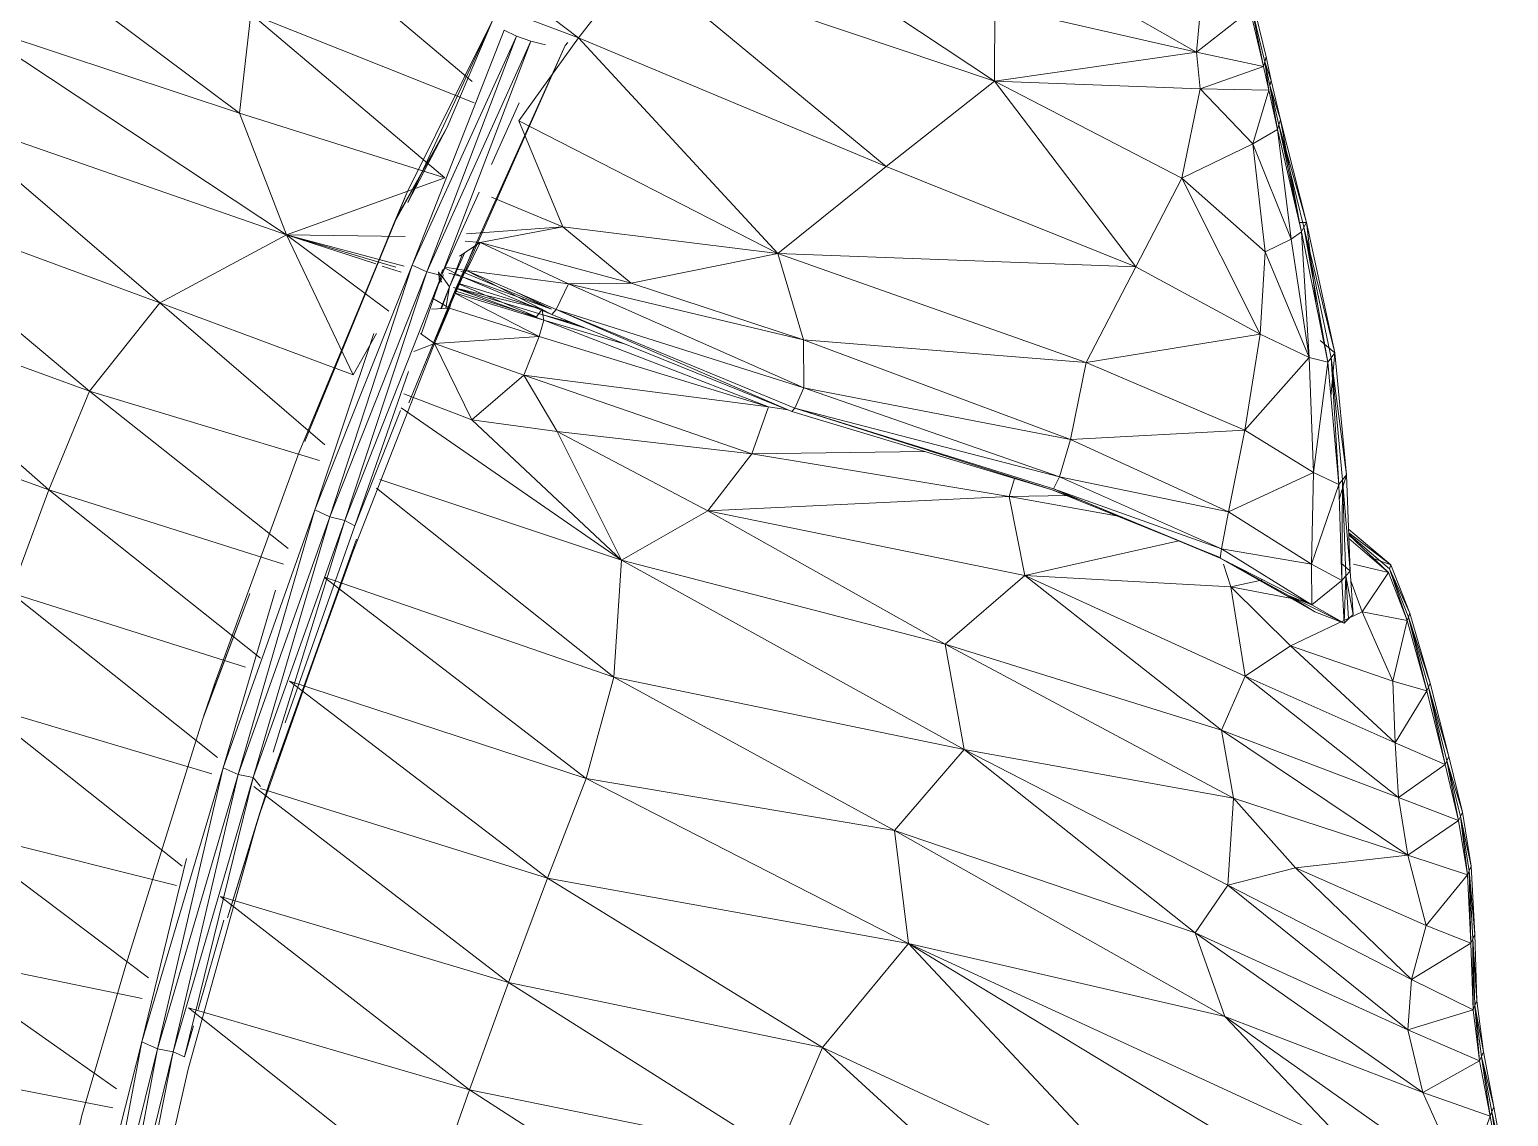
# Model space of a CAD drawing. Header units: millimetres. Extents: x -8546 to 211781, y -3000 to 31870.
# Drawn here: x -4597.2 to -4480.3, y 2988.5 to 3074.4 of the extents above; entities that cross this region are included whole.
import ezdxf

# ---------------------------------------------------------------- set-up
doc = ezdxf.new("R2010")
doc.units = ezdxf.units.MM
doc.layers.add('G-IMPT', color=8, linetype='Continuous', lineweight=9)
doc.layers.add('I-FURN', color=30, linetype='Continuous', lineweight=9)

# ---------------------------------------------------------------- blocks, each defined once
blk = doc.blocks.new('Artificial banana plant 1500mm - Family 4__C1-728657-Begane grond')
at = {"layer": 'G-IMPT'}
for p, q in [((-141.09, 416.84), (-160.26, 431.58)), ((-141.09, 416.84), (-160.26, 431.58)), ((-108.19, 413.43), (-131.39, 428.77)), ((-108.19, 413.43), (-131.39, 428.77)), ((-167.87, 410.88), (-186.43, 424.78)), ((-167.87, 410.88), (-186.43, 424.78)), ((-149.49, 413.4), (-163.72, 425.39)), ((-149.49, 413.4), (-163.72, 425.39)), ((-141.09, 416.84), (-163.72, 425.39)), ((-141.09, 416.84), (-163.72, 425.39)), ((-136.36, 422.89), (-141.09, 416.84)), ((-136.36, 422.89), (-141.09, 416.84)), ((-108.19, 413.43), (-136.36, 422.89)), ((-108.19, 413.43), (-136.36, 422.89)), ((-116.77, 406.68), (-136.36, 422.89)), ((-116.77, 406.68), (-136.36, 422.89)), ((-92.22, 415.72), (-103.43, 422.1)), ((-92.22, 415.72), (-103.43, 422.1)), ((-92.22, 415.72), (-91.86, 419.7)), ((-92.22, 415.72), (-91.86, 419.7)), ((-87.8, 419.78), (-86.73, 415.34)), ((-87.8, 419.78), (-86.73, 415.34)), ((-167.87, 410.88), (-166.99, 418.74)), ((-167.87, 410.88), (-166.99, 418.74)), ((-151.66, 405.77), (-166.99, 418.74)), ((-151.66, 405.77), (-166.99, 418.74)), ((-166.99, 418.74), (-149.34, 411.7)), ((-166.99, 418.74), (-149.34, 411.7)), ((-108.19, 413.43), (-108.17, 419.34)), ((-108.19, 413.43), (-108.17, 419.34)), ((-92.22, 415.72), (-108.17, 419.34)), ((-92.22, 415.72), (-108.17, 419.34)), ((-87.99, 419.02), (-92.22, 415.72)), ((-87.99, 419.02), (-92.22, 415.72)), ((-86.93, 414.58), (-87.99, 419.02)), ((-86.93, 414.58), (-87.99, 419.02)), ((-86.83, 414.95), (-87.9, 419.39)), ((-86.93, 414.58), (-87.9, 419.39)), ((-86.93, 414.58), (-87.9, 419.39)), ((-87.9, 419.39), (-86.83, 414.95)), ((-164.15, 401.27), (-189.47, 418.04)), ((-164.15, 401.27), (-189.47, 418.04)), ((-189.47, 418.04), (-167.87, 410.88)), ((-189.47, 418.04), (-167.87, 410.88)), ((-147.85, 418.26), (-154.63, 404.64)), ((-147.85, 418.26), (-154.63, 404.64)), ((-154.56, 403.83), (-147.85, 418.26)), ((-154.23, 398.88), (-146.96, 417.45)), ((-154.23, 398.88), (-146.96, 417.45)), ((-147.85, 418.26), (-151.47, 409.79)), ((-147.85, 418.26), (-151.47, 409.79)), ((-145.98, 416.99), (-146.96, 417.45)), ((-145.98, 416.99), (-154.23, 398.88)), ((-145.98, 416.99), (-154.23, 398.88)), ((-145.98, 416.99), (-153.06, 398.35)), ((-145.98, 416.99), (-153.06, 398.35)), ((-153.06, 398.35), (-144.84, 416.58)), ((-153.06, 398.35), (-144.84, 416.58)), ((-144.84, 416.58), (-151.91, 398.07)), ((-144.84, 416.58), (-151.91, 398.07)), ((-142.13, 416.23), (-151.68, 394.71)), ((-142.13, 416.23), (-151.68, 394.71)), ((-150.67, 397.27), (-142.13, 416.23)), ((-150.67, 397.27), (-142.13, 416.23)), ((-145.98, 416.99), (-144.84, 416.58)), ((-145.79, 410.29), (-141.09, 416.84)), ((-145.79, 410.29), (-141.09, 416.84)), ((-144.84, 416.58), (-143.7, 416.3)), ((-141.93, 416.47), (-142.13, 416.23)), ((-116.77, 406.68), (-141.09, 416.84)), ((-116.77, 406.68), (-141.09, 416.84)), ((-125.33, 399.81), (-141.09, 416.84)), ((-125.33, 399.81), (-141.09, 416.84)), ((-92.22, 415.72), (-108.19, 413.43)), ((-92.22, 415.72), (-108.19, 413.43)), ((-86.93, 414.58), (-92.22, 415.72)), ((-86.93, 414.58), (-92.22, 415.72)), ((-91.93, 412.82), (-92.22, 415.72)), ((-91.93, 412.82), (-92.22, 415.72)), ((-86.73, 415.34), (-86.83, 414.95)), ((-86.73, 415.34), (-86.83, 414.95)), ((-86.73, 415.34), (-86.33, 413.47)), ((-86.73, 415.34), (-86.33, 413.47)), ((-86.93, 414.58), (-91.93, 412.82)), ((-86.93, 414.58), (-91.93, 412.82)), ((-86.83, 414.95), (-86.93, 414.58)), ((-86.83, 414.95), (-86.93, 414.58)), ((-86.52, 412.71), (-86.93, 414.58)), ((-86.52, 412.71), (-86.93, 414.58)), ((-86.43, 413.07), (-86.83, 414.95)), ((-86.52, 412.71), (-86.83, 414.95)), ((-86.52, 412.71), (-86.83, 414.95)), ((-86.83, 414.95), (-86.43, 413.07)), ((-86.83, 414.95), (-86.33, 413.47)), ((-86.83, 414.95), (-86.33, 413.47)), ((-108.19, 413.43), (-116.77, 406.68)), ((-108.19, 413.43), (-116.77, 406.68)), ((-91.93, 412.82), (-108.19, 413.43)), ((-91.93, 412.82), (-108.19, 413.43)), ((-93.39, 405.75), (-108.19, 413.43)), ((-93.39, 405.75), (-108.19, 413.43)), ((-108.19, 413.43), (-97.04, 398.74)), ((-108.19, 413.43), (-97.04, 398.74)), ((-91.93, 412.82), (-93.39, 405.75)), ((-91.93, 412.82), (-93.39, 405.75)), ((-86.52, 412.71), (-91.93, 412.82)), ((-86.52, 412.71), (-91.93, 412.82)), ((-87.79, 408.47), (-91.93, 412.82)), ((-87.79, 408.47), (-91.93, 412.82)), ((-86.52, 412.71), (-87.79, 408.47)), ((-86.52, 412.71), (-87.79, 408.47)), ((-85.84, 409.6), (-86.52, 412.71)), ((-85.84, 409.6), (-86.52, 412.71)), ((-86.33, 413.47), (-86.43, 413.07)), ((-86.33, 413.47), (-86.43, 413.07)), ((-85.73, 409.97), (-86.43, 413.07)), ((-85.84, 409.6), (-86.43, 413.07)), ((-85.84, 409.6), (-86.43, 413.07)), ((-86.43, 413.07), (-85.73, 409.97)), ((-86.43, 413.07), (-85.6, 410.36)), ((-86.43, 413.07), (-85.6, 410.36)), ((-86.33, 413.47), (-85.6, 410.36)), ((-86.33, 413.47), (-85.6, 410.36)), ((-145.77, 411.7), (-147.96, 406.83)), ((-145.77, 411.7), (-147.96, 406.83)), ((-164.15, 401.27), (-191.6, 410.82)), ((-164.15, 401.27), (-191.6, 410.82)), ((-174.18, 395.9), (-191.6, 410.82)), ((-174.18, 395.9), (-191.6, 410.82)), ((-164.15, 401.27), (-167.87, 410.88)), ((-164.15, 401.27), (-167.87, 410.88)), ((-167.87, 410.88), (-151.66, 405.77)), ((-167.87, 410.88), (-151.66, 405.77)), ((-85.6, 410.36), (-85.73, 409.97)), ((-85.6, 410.36), (-85.73, 409.97)), ((-85.6, 410.36), (-83.54, 402.26)), ((-85.6, 410.36), (-83.54, 402.26)), ((-85.6, 410.36), (-84.08, 402.26)), ((-85.6, 410.36), (-84.08, 402.26)), ((-151.47, 409.79), (-155.69, 402.18)), ((-151.47, 409.79), (-155.69, 402.18)), ((-151.47, 409.79), (-155.51, 402.55)), ((-154.56, 403.83), (-151.47, 409.79)), ((-151.47, 409.79), (-152.35, 408.21)), ((-152.33, 408.14), (-151.47, 409.79)), ((-142.32, 401.91), (-145.79, 410.29)), ((-142.32, 401.91), (-145.79, 410.29)), ((-145.79, 410.29), (-125.33, 399.81)), ((-145.79, 410.29), (-125.33, 399.81)), ((-85.84, 409.6), (-87.79, 408.47)), ((-85.84, 409.6), (-87.79, 408.47)), ((-85.73, 409.97), (-85.84, 409.6)), ((-85.73, 409.97), (-85.84, 409.6)), ((-83.94, 401.51), (-85.84, 409.6)), ((-83.94, 401.51), (-85.84, 409.6)), ((-85.84, 409.6), (-84.75, 400.94)), ((-85.84, 409.6), (-84.75, 400.94)), ((-83.75, 401.87), (-85.73, 409.97)), ((-83.94, 401.51), (-85.73, 409.97)), ((-83.94, 401.51), (-85.73, 409.97)), ((-85.73, 409.97), (-83.75, 401.87)), ((-85.73, 409.97), (-83.54, 402.26)), ((-85.73, 409.97), (-83.54, 402.26)), ((-87.79, 408.47), (-93.39, 405.75)), ((-87.79, 408.47), (-93.39, 405.75)), ((-84.75, 400.94), (-87.79, 408.47)), ((-84.75, 400.94), (-87.79, 408.47)), ((-87.79, 408.47), (-86.8, 399.94)), ((-87.79, 408.47), (-86.8, 399.94)), ((-164.15, 401.27), (-151.66, 405.77)), ((-164.15, 401.27), (-151.66, 405.77)), ((-116.77, 406.68), (-125.33, 399.81)), ((-116.77, 406.68), (-125.33, 399.81)), ((-97.04, 398.74), (-116.77, 406.68)), ((-97.04, 398.74), (-116.77, 406.68)), ((-93.39, 405.75), (-97.04, 398.74)), ((-93.39, 405.75), (-97.04, 398.74)), ((-87.21, 393.43), (-93.39, 405.75)), ((-87.21, 393.43), (-93.39, 405.75)), ((-86.8, 399.94), (-93.39, 405.75)), ((-86.8, 399.94), (-93.39, 405.75)), ((-174.18, 395.9), (-199, 405.03)), ((-174.18, 395.9), (-199, 405.03)), ((-199, 405.03), (-179.73, 388.93)), ((-199, 405.03), (-179.73, 388.93)), ((-154.63, 404.64), (-163.16, 384.1)), ((-154.63, 404.64), (-163.16, 384.1)), ((-154.63, 404.64), (-162.72, 384.93)), ((-154.63, 404.64), (-162.72, 384.93)), ((-154.63, 404.64), (-155.69, 402.18)), ((-154.63, 404.64), (-155.69, 402.18)), ((-148.94, 404.65), (-151.91, 398.07)), ((-148.94, 404.65), (-151.91, 398.07)), ((-147.96, 404.25), (-142.32, 401.91)), ((-147.96, 404.25), (-142.32, 401.91)), ((-155.69, 402.18), (-162.72, 384.93)), ((-155.69, 402.18), (-162.72, 384.93)), ((-155.69, 402.18), (-155.51, 402.55)), ((-155.69, 402.18), (-155.51, 402.55)), ((-83.54, 402.26), (-84.08, 402.26)), ((-83.54, 402.26), (-84.08, 402.26)), ((-83.54, 402.26), (-83.75, 401.87)), ((-83.54, 402.26), (-83.75, 401.87)), ((-83.54, 402.26), (-81.31, 391.95)), ((-83.54, 402.26), (-81.31, 391.95)), ((-83.54, 402.26), (-82.78, 395.77)), ((-83.54, 402.26), (-82.78, 395.77)), ((-164.15, 401.27), (-174.18, 395.9)), ((-164.15, 401.27), (-174.18, 395.9)), ((-157.09, 398.97), (-164.15, 401.27)), ((-157.09, 398.97), (-164.15, 401.27)), ((-155.51, 398.71), (-164.15, 401.27)), ((-155.51, 398.71), (-164.15, 401.27)), ((-154.86, 398.8), (-164.15, 401.27)), ((-154.86, 398.8), (-164.15, 401.27)), ((-156.08, 395.23), (-164.15, 401.27)), ((-156.08, 395.23), (-164.15, 401.27)), ((-164.15, 401.27), (-154.77, 401.13)), ((-164.15, 401.27), (-154.77, 401.13)), ((-164.15, 401.27), (-158.88, 390.22)), ((-164.15, 401.27), (-158.88, 390.22)), ((-149.93, 401.35), (-142.32, 401.91)), ((-149.93, 401.35), (-142.32, 401.91)), ((-148.86, 400.66), (-142.32, 401.91)), ((-148.86, 400.66), (-142.32, 401.91)), ((-142.32, 401.91), (-136.92, 397.46)), ((-142.32, 401.91), (-136.92, 397.46)), ((-142.32, 401.91), (-125.33, 399.81)), ((-142.32, 401.91), (-125.33, 399.81)), ((-83.94, 401.51), (-84.75, 400.94)), ((-83.94, 401.51), (-84.75, 400.94)), ((-83.75, 401.87), (-83.94, 401.51)), ((-83.75, 401.87), (-83.94, 401.51)), ((-81.86, 391.2), (-83.94, 401.51)), ((-81.86, 391.2), (-83.94, 401.51)), ((-83.94, 401.51), (-83.33, 391.59)), ((-83.94, 401.51), (-83.33, 391.59)), ((-81.6, 391.56), (-83.75, 401.87)), ((-81.86, 391.2), (-83.75, 401.87)), ((-81.86, 391.2), (-83.75, 401.87)), ((-83.75, 401.87), (-81.6, 391.56)), ((-83.75, 401.87), (-81.31, 391.95)), ((-83.75, 401.87), (-81.31, 391.95)), ((-150.07, 399.87), (-151.29, 397.16)), ((-150.07, 399.87), (-151.29, 397.16)), ((-150.86, 396.66), (-149.33, 400.36)), ((-150.86, 396.66), (-149.33, 400.36)), ((-150.48, 399.6), (-148.86, 400.66)), ((-150.48, 399.6), (-148.86, 400.66)), ((-150.04, 400.78), (-148.86, 400.66)), ((-150.04, 400.78), (-148.86, 400.66)), ((-149.94, 398.45), (-148.86, 400.66)), ((-149.94, 398.45), (-148.86, 400.66)), ((-148.86, 400.66), (-141.87, 397.39)), ((-148.86, 400.66), (-141.87, 397.39)), ((-148.86, 400.66), (-136.92, 397.46)), ((-148.86, 400.66), (-136.92, 397.46)), ((-136.92, 397.46), (-125.33, 399.81)), ((-136.92, 397.46), (-125.33, 399.81)), ((-123.29, 392.98), (-125.33, 399.81)), ((-123.29, 392.98), (-125.33, 399.81)), ((-100.94, 391.19), (-125.33, 399.81)), ((-100.94, 391.19), (-125.33, 399.81)), ((-97.04, 398.74), (-125.33, 399.81)), ((-97.04, 398.74), (-125.33, 399.81)), ((-87.21, 393.43), (-86.8, 399.94)), ((-87.21, 393.43), (-86.8, 399.94)), ((-84.75, 400.94), (-86.8, 399.94)), ((-84.75, 400.94), (-86.8, 399.94)), ((-83.33, 391.59), (-86.8, 399.94)), ((-83.33, 391.59), (-86.8, 399.94)), ((-83.33, 391.59), (-84.75, 400.94)), ((-83.33, 391.59), (-84.75, 400.94)), ((-154.23, 398.88), (-161.93, 379.53)), ((-154.23, 398.88), (-161.93, 379.53)), ((-154.23, 398.88), (-160.74, 378.98)), ((-154.23, 398.88), (-160.74, 378.98)), ((-155.09, 398.32), (-156.6, 398.81)), ((-155.09, 398.32), (-156.6, 398.81)), ((-153.06, 398.35), (-154.23, 398.88)), ((-153.06, 398.35), (-154.23, 398.88)), ((-150.33, 397.99), (-151.68, 398.67)), ((-150.33, 397.99), (-151.68, 398.67)), ((-151.66, 398.72), (-149.94, 398.45)), ((-151.66, 398.72), (-149.94, 398.45)), ((-151.29, 397.16), (-150.26, 399.75)), ((-151.29, 397.16), (-150.26, 399.75)), ((-100.94, 391.19), (-97.04, 398.74)), ((-100.94, 391.19), (-97.04, 398.74)), ((-87.21, 393.43), (-97.04, 398.74)), ((-87.21, 393.43), (-97.04, 398.74)), ((-153.06, 398.35), (-160.74, 378.98)), ((-153.06, 398.35), (-160.74, 378.98)), ((-153.06, 398.35), (-159.56, 378.7)), ((-153.06, 398.35), (-159.56, 378.7)), ((-151.91, 398.07), (-159.56, 378.7)), ((-151.91, 398.07), (-159.56, 378.7)), ((-151.91, 398.07), (-153.5, 393.47)), ((-151.91, 398.07), (-153.5, 393.47)), ((-153.06, 398.35), (-151.91, 398.07)), ((-153.06, 398.35), (-151.91, 398.07)), ((-152.15, 398.35), (-152.1, 397.89)), ((-152.15, 398.35), (-152.1, 397.89)), ((-152.15, 398.35), (-151.94, 397.99)), ((-152.1, 397.89), (-151.95, 398.22)), ((-151.95, 398.22), (-152.1, 397.89)), ((-151.89, 397.53), (-152.1, 397.89)), ((-152.1, 397.89), (-152.06, 397.46)), ((-152.1, 397.89), (-152.06, 397.46)), ((-152.1, 397.89), (-151.89, 397.53)), ((-152.06, 397.46), (-151.91, 397.79)), ((-152.06, 397.46), (-151.91, 397.79)), ((-151.95, 398.22), (-151.8, 398.54)), ((-151.8, 398.54), (-151.95, 398.22)), ((-151.91, 397.79), (-151.76, 398.11)), ((-151.91, 397.79), (-151.76, 398.11)), ((-151.29, 397.16), (-151.91, 398.07)), ((-151.29, 397.16), (-151.91, 398.07)), ((-151.32, 398.24), (-150.33, 397.99)), ((-150.37, 398.41), (-143.22, 395.39)), ((-143.22, 395.39), (-150.37, 398.41)), ((-150.33, 397.99), (-149.94, 398.45)), ((-150.33, 397.99), (-149.94, 398.45)), ((-150.33, 397.99), (-143.19, 394.97)), ((-150.33, 397.99), (-143.19, 394.97)), ((-150.33, 397.99), (-143.22, 395.39)), ((-150.33, 397.99), (-143.22, 395.39)), ((-143.19, 394.97), (-149.94, 398.45)), ((-143.19, 394.97), (-149.94, 398.45)), ((-149.94, 398.45), (-142.85, 395.37)), ((-149.94, 398.45), (-142.85, 395.37)), ((-149.94, 398.45), (-141.87, 397.39)), ((-149.94, 398.45), (-141.87, 397.39)), ((-141.87, 397.39), (-136.92, 397.46)), ((-141.87, 397.39), (-136.92, 397.46)), ((-136.92, 397.46), (-123.29, 392.98)), ((-136.92, 397.46), (-123.29, 392.98)), ((-200.33, 396.43), (-179.73, 388.93)), ((-200.33, 396.43), (-179.73, 388.93)), ((-200.33, 396.43), (-182.95, 381.11)), ((-200.33, 396.43), (-182.95, 381.11)), ((-150.67, 397.27), (-154.49, 387.99)), ((-150.67, 397.27), (-154.49, 387.99)), ((-154.49, 387.99), (-150.84, 396.89)), ((-154.49, 387.99), (-150.84, 396.89)), ((-151.29, 397.16), (-151.96, 395.45)), ((-151.29, 397.16), (-151.96, 395.45)), ((-151.29, 397.16), (-151.92, 395.45)), ((-151.29, 397.16), (-151.92, 395.45)), ((-151.56, 395.47), (-151.29, 397.16)), ((-151.56, 395.47), (-151.29, 397.16)), ((-150.92, 396.69), (-151.28, 395.49)), ((-150.92, 396.69), (-151.28, 395.49)), ((-143.89, 394.95), (-150.96, 397.11)), ((-143.83, 394.52), (-150.96, 397.11)), ((-143.83, 394.52), (-150.96, 397.11)), ((-150.96, 397.11), (-143.89, 394.95)), ((-150.96, 397.11), (-143.95, 395.41)), ((-150.96, 397.11), (-143.95, 395.41)), ((-143.83, 394.52), (-150.92, 396.69)), ((-143.83, 394.52), (-150.92, 396.69)), ((-150.92, 396.69), (-144.2, 393.24)), ((-150.92, 396.69), (-144.2, 393.24)), ((-150.67, 397.27), (-150.84, 396.89)), ((-150.67, 397.27), (-150.84, 396.89)), ((-150.79, 396.83), (-144.41, 394.79)), ((-150.79, 396.83), (-144.41, 394.79)), ((-150.56, 397.39), (-144.41, 394.79)), ((-150.56, 397.39), (-144.41, 394.79)), ((-150.54, 397.43), (-143.95, 395.41)), ((-150.54, 397.43), (-143.95, 395.41)), ((-143.22, 395.39), (-146.17, 396.81)), ((-143.22, 395.39), (-146.17, 396.81)), ((-142.85, 395.37), (-141.87, 397.39)), ((-142.85, 395.37), (-141.87, 397.39)), ((-141.87, 397.39), (-123.26, 389.19)), ((-141.87, 397.39), (-123.26, 389.19)), ((-141.87, 397.39), (-123.29, 392.98)), ((-141.87, 397.39), (-123.29, 392.98)), ((-174.18, 395.9), (-179.73, 388.93)), ((-174.18, 395.9), (-179.73, 388.93)), ((-158.88, 390.22), (-174.18, 395.9)), ((-158.88, 390.22), (-174.18, 395.9)), ((-174.18, 395.9), (-161.14, 384.67)), ((-174.18, 395.9), (-161.14, 384.67)), ((-151.28, 395.49), (-152.69, 395.41)), ((-151.28, 395.49), (-152.69, 395.41)), ((-151.28, 395.49), (-152.62, 396.27)), ((-151.28, 395.49), (-152.62, 396.27)), ((-151.28, 395.49), (-152.46, 392.68)), ((-151.28, 395.49), (-152.46, 392.68)), ((-144.2, 393.24), (-151.28, 395.49)), ((-144.2, 393.24), (-151.28, 395.49)), ((-143.95, 395.41), (-144.41, 394.79)), ((-143.95, 395.41), (-144.41, 394.79)), ((-143.95, 395.41), (-143.89, 394.95)), ((-143.95, 395.41), (-143.89, 394.95)), ((-143.19, 394.97), (-142.85, 395.37)), ((-143.19, 394.97), (-142.85, 395.37)), ((-124.23, 387.3), (-142.85, 395.37)), ((-124.23, 387.3), (-142.85, 395.37)), ((-142.85, 395.37), (-123.99, 387.58)), ((-142.85, 395.37), (-123.99, 387.58)), ((-142.85, 395.37), (-123.26, 389.19)), ((-142.85, 395.37), (-123.26, 389.19)), ((-151.68, 394.71), (-158.9, 376.26)), ((-151.68, 394.71), (-158.9, 376.26)), ((-143.83, 394.52), (-144.2, 393.24)), ((-143.83, 394.52), (-144.2, 393.24)), ((-141.1, 394.12), (-143.89, 394.95)), ((-140.46, 393.87), (-143.89, 394.95)), ((-140.46, 393.87), (-143.89, 394.95)), ((-143.89, 394.95), (-143.83, 394.52)), ((-143.89, 394.95), (-143.83, 394.52)), ((-143.89, 394.95), (-141.1, 394.12)), ((-143.89, 394.95), (-141.56, 394.31)), ((-143.89, 394.95), (-141.56, 394.31)), ((-137.47, 392.65), (-143.83, 394.52)), ((-137.47, 392.65), (-143.83, 394.52)), ((-143.83, 394.52), (-126.05, 387.68)), ((-143.83, 394.52), (-126.05, 387.68)), ((-143.19, 394.97), (-124.23, 387.3)), ((-143.19, 394.97), (-124.23, 387.3)), ((-157.25, 393.47), (-161.93, 379.53)), ((-157.25, 393.47), (-161.93, 379.53)), ((-157.06, 393.47), (-158.88, 390.22)), ((-157.06, 393.47), (-158.88, 390.22)), ((-152.46, 392.68), (-153.58, 393.47)), ((-152.46, 392.68), (-153.58, 393.47)), ((-144.2, 393.24), (-152.46, 392.68)), ((-144.2, 393.24), (-152.46, 392.68)), ((-144.2, 393.24), (-145.41, 390.18)), ((-144.2, 393.24), (-145.41, 390.18)), ((-126.05, 387.68), (-144.2, 393.24)), ((-126.05, 387.68), (-144.2, 393.24)), ((-123.26, 389.19), (-123.29, 392.98)), ((-123.26, 389.19), (-123.29, 392.98)), ((-123.29, 392.98), (-102.18, 385.09)), ((-123.29, 392.98), (-102.18, 385.09)), ((-123.29, 392.98), (-100.94, 391.19)), ((-123.29, 392.98), (-100.94, 391.19)), ((-87.21, 393.43), (-100.94, 391.19)), ((-87.21, 393.43), (-100.94, 391.19)), ((-88.42, 385.83), (-87.21, 393.43)), ((-88.42, 385.83), (-87.21, 393.43)), ((-83.33, 391.59), (-87.21, 393.43)), ((-83.33, 391.59), (-87.21, 393.43)), ((-81.31, 391.95), (-82.45, 392.92)), ((-81.31, 391.95), (-82.45, 392.92)), ((-152.46, 392.68), (-154.11, 392.04)), ((-152.46, 392.68), (-154.11, 392.04)), ((-145.41, 390.18), (-152.46, 392.68)), ((-145.41, 390.18), (-152.46, 392.68)), ((-152.46, 392.68), (-149.5, 386.65)), ((-152.46, 392.68), (-149.5, 386.65)), ((-81.31, 391.95), (-81.61, 388.47)), ((-81.31, 391.95), (-81.61, 388.47)), ((-81.31, 391.95), (-81.6, 391.56)), ((-81.31, 391.95), (-81.6, 391.56)), ((-81.31, 391.95), (-80.37, 382.3)), ((-81.31, 391.95), (-80.37, 382.3)), ((-154.53, 390.46), (-158.75, 378.26)), ((-154.53, 390.46), (-158.75, 378.26)), ((-102.18, 385.09), (-100.94, 391.19)), ((-102.18, 385.09), (-100.94, 391.19)), ((-88.42, 385.83), (-100.94, 391.19)), ((-88.42, 385.83), (-100.94, 391.19)), ((-83.33, 391.59), (-88.42, 385.83)), ((-83.33, 391.59), (-88.42, 385.83)), ((-81.86, 391.2), (-83.33, 391.59)), ((-81.86, 391.2), (-83.33, 391.59)), ((-82.99, 382.48), (-83.33, 391.59)), ((-82.99, 382.48), (-83.33, 391.59)), ((-81.86, 391.2), (-82.99, 382.48)), ((-81.86, 391.2), (-82.99, 382.48)), ((-81.6, 391.56), (-81.86, 391.2)), ((-81.6, 391.56), (-81.86, 391.2)), ((-80.99, 381.55), (-81.86, 391.2)), ((-80.99, 381.55), (-81.86, 391.2)), ((-80.69, 381.91), (-81.6, 391.56)), ((-80.99, 381.55), (-81.6, 391.56)), ((-80.99, 381.55), (-81.6, 391.56)), ((-81.6, 391.56), (-80.69, 381.91)), ((-81.6, 391.56), (-80.37, 382.3)), ((-81.6, 391.56), (-80.37, 382.3)), ((-207.31, 389.95), (-182.95, 381.11)), ((-207.31, 389.95), (-182.95, 381.11)), ((-145.41, 390.18), (-149.5, 386.65)), ((-145.41, 390.18), (-149.5, 386.65)), ((-126.05, 387.68), (-145.41, 390.18)), ((-126.05, 387.68), (-145.41, 390.18)), ((-127.39, 383.97), (-145.41, 390.18)), ((-127.39, 383.97), (-145.41, 390.18)), ((-145.41, 390.18), (-142.76, 385.73)), ((-145.41, 390.18), (-142.76, 385.73)), ((-179.73, 388.93), (-182.95, 381.11)), ((-179.73, 388.93), (-182.95, 381.11)), ((-161.55, 383.43), (-179.73, 388.93)), ((-161.55, 383.43), (-179.73, 388.93)), ((-179.73, 388.93), (-164.03, 376.48)), ((-179.73, 388.93), (-164.03, 376.48)), ((-149.5, 386.65), (-154.88, 388.7)), ((-149.5, 386.65), (-154.88, 388.7)), ((-123.99, 387.58), (-123.26, 389.19)), ((-123.99, 387.58), (-123.26, 389.19)), ((-123.26, 389.19), (-103.06, 382.15)), ((-123.26, 389.19), (-103.06, 382.15)), ((-123.26, 389.19), (-102.18, 385.09)), ((-123.26, 389.19), (-102.18, 385.09)), ((-155.15, 387.38), (-158.75, 378.26)), ((-155.15, 387.38), (-158.75, 378.26)), ((-155.1, 387.61), (-137.68, 375.56)), ((-155.1, 387.61), (-137.68, 375.56)), ((-126.05, 387.68), (-127.39, 383.97)), ((-126.05, 387.68), (-127.39, 383.97)), ((-124.54, 387.43), (-126.05, 387.68)), ((-124.54, 387.43), (-126.05, 387.68)), ((-124.23, 387.3), (-123.99, 387.58)), ((-124.23, 387.3), (-123.99, 387.58)), ((-124.23, 387.3), (-103.64, 381.13)), ((-124.23, 387.3), (-103.64, 381.13)), ((-103.64, 381.13), (-123.99, 387.58)), ((-103.64, 381.13), (-123.99, 387.58)), ((-123.99, 387.58), (-103.53, 381.2)), ((-123.99, 387.58), (-103.53, 381.2)), ((-123.99, 387.58), (-103.06, 382.15)), ((-123.99, 387.58), (-103.06, 382.15)), ((-142.76, 385.73), (-149.5, 386.65)), ((-142.76, 385.73), (-149.5, 386.65)), ((-149.5, 386.65), (-137.68, 375.56)), ((-149.5, 386.65), (-137.68, 375.56)), ((-88.42, 385.83), (-102.18, 385.09)), ((-88.42, 385.83), (-102.18, 385.09)), ((-89.7, 379.38), (-88.42, 385.83)), ((-89.7, 379.38), (-88.42, 385.83)), ((-82.99, 382.48), (-88.42, 385.83)), ((-82.99, 382.48), (-88.42, 385.83)), ((-127.39, 383.97), (-142.76, 385.73)), ((-127.39, 383.97), (-142.76, 385.73)), ((-130.85, 379.45), (-142.76, 385.73)), ((-130.85, 379.45), (-142.76, 385.73)), ((-142.76, 385.73), (-137.68, 375.56)), ((-142.76, 385.73), (-137.68, 375.56)), ((-114.58, 384.6), (-113.06, 384.17)), ((-114.58, 384.6), (-113.06, 384.17)), ((-103.06, 382.15), (-102.18, 385.09)), ((-103.06, 382.15), (-102.18, 385.09)), ((-89.7, 379.38), (-102.18, 385.09)), ((-89.7, 379.38), (-102.18, 385.09)), ((-163.16, 384.1), (-169.84, 365.84)), ((-163.16, 384.1), (-169.84, 365.84)), ((-127.39, 383.97), (-130.85, 379.45)), ((-127.39, 383.97), (-130.85, 379.45)), ((-113.74, 384.16), (-127.39, 383.97)), ((-113.74, 384.16), (-127.39, 383.97)), ((-107.05, 380.59), (-127.39, 383.97)), ((-107.05, 380.59), (-127.39, 383.97)), ((-82.99, 382.48), (-89.7, 379.38)), ((-82.99, 382.48), (-89.7, 379.38)), ((-83.14, 375.24), (-82.99, 382.48)), ((-83.14, 375.24), (-82.99, 382.48)), ((-80.99, 381.55), (-82.99, 382.48)), ((-80.99, 381.55), (-82.99, 382.48)), ((-80.37, 382.3), (-80.95, 380.36)), ((-80.37, 382.3), (-80.95, 380.36)), ((-80.37, 382.3), (-80.69, 381.91)), ((-80.37, 382.3), (-80.69, 381.91)), ((-80.37, 382.3), (-80.09, 374.68)), ((-80.37, 382.3), (-80.09, 374.68)), ((-182.95, 381.11), (-185.94, 372.98)), ((-182.95, 381.11), (-185.94, 372.98)), ((-182.95, 381.11), (-166.22, 367.81)), ((-182.95, 381.11), (-166.22, 367.81)), ((-182.95, 381.11), (-164.39, 375.23)), ((-182.95, 381.11), (-164.39, 375.23)), ((-138.28, 366.3), (-157.05, 381.25)), ((-138.28, 366.3), (-157.05, 381.25)), ((-137.68, 375.56), (-156.79, 381.93)), ((-137.68, 375.56), (-156.79, 381.93)), ((-106.61, 382.02), (-107.05, 380.59)), ((-106.61, 382.02), (-107.05, 380.59)), ((-103.64, 381.13), (-90.37, 375.76)), ((-103.64, 381.13), (-90.37, 375.76)), ((-103.64, 381.13), (-101.04, 380.16)), ((-103.64, 381.13), (-101.04, 380.16)), ((-103.53, 381.2), (-103.06, 382.15)), ((-103.53, 381.2), (-103.06, 382.15)), ((-90.28, 375.73), (-103.53, 381.2)), ((-90.28, 375.73), (-103.53, 381.2)), ((-103.53, 381.2), (-90.37, 375.73)), ((-103.53, 381.2), (-90.37, 375.73)), ((-103.53, 381.2), (-90.26, 376.46)), ((-103.53, 381.2), (-90.26, 376.46)), ((-103.06, 382.15), (-90.26, 376.46)), ((-103.06, 382.15), (-90.26, 376.46)), ((-103.06, 382.15), (-89.7, 379.38)), ((-103.06, 382.15), (-89.7, 379.38)), ((-80.99, 381.55), (-83.14, 375.24)), ((-80.99, 381.55), (-83.14, 375.24)), ((-80.69, 381.91), (-80.99, 381.55)), ((-80.69, 381.91), (-80.99, 381.55)), ((-80.75, 373.96), (-80.99, 381.55)), ((-80.75, 373.96), (-80.99, 381.55)), ((-80.75, 373.96), (-80.69, 381.91)), ((-80.75, 373.96), (-80.69, 381.91)), ((-80.43, 374.31), (-80.69, 381.91)), ((-80.69, 381.91), (-80.43, 374.31)), ((-80.69, 381.91), (-80.09, 374.68)), ((-80.69, 381.91), (-80.09, 374.68)), ((-107.05, 380.59), (-130.85, 379.45)), ((-107.05, 380.59), (-130.85, 379.45)), ((-102.41, 380.67), (-107.05, 380.59)), ((-102.41, 380.67), (-107.05, 380.59)), ((-98.55, 379.07), (-107.05, 380.59)), ((-98.55, 379.07), (-107.05, 380.59)), ((-107.05, 380.59), (-105.8, 374.35)), ((-107.05, 380.59), (-105.8, 374.35)), ((-161.93, 379.53), (-169.18, 359.15)), ((-161.93, 379.53), (-169.18, 359.15)), ((-161.93, 379.53), (-167.97, 358.61)), ((-161.93, 379.53), (-167.97, 358.61)), ((-160.74, 378.98), (-167.97, 358.61)), ((-160.74, 378.98), (-167.97, 358.61)), ((-160.74, 378.98), (-166.79, 358.37)), ((-160.74, 378.98), (-166.79, 358.37)), ((-160.74, 378.98), (-161.93, 379.53)), ((-160.74, 378.98), (-161.93, 379.53)), ((-159.56, 378.7), (-160.74, 378.98)), ((-159.56, 378.7), (-160.74, 378.98)), ((-130.85, 379.45), (-137.68, 375.56)), ((-130.85, 379.45), (-137.68, 375.56)), ((-112.09, 368.91), (-130.85, 379.45)), ((-112.09, 368.91), (-130.85, 379.45)), ((-105.8, 374.35), (-130.85, 379.45)), ((-105.8, 374.35), (-130.85, 379.45)), ((-90.26, 376.46), (-89.7, 379.38)), ((-90.26, 376.46), (-89.7, 379.38)), ((-83.14, 375.24), (-89.7, 379.38)), ((-83.14, 375.24), (-89.7, 379.38)), ((-159.56, 378.7), (-166.79, 358.37)), ((-159.56, 378.7), (-166.79, 358.37)), ((-159.56, 378.7), (-165.22, 360.38)), ((-159.56, 378.7), (-165.22, 360.38)), ((-158.75, 378.26), (-164.28, 362.69)), ((-158.75, 378.26), (-164.28, 362.69)), ((-159.56, 378.7), (-158.75, 378.26)), ((-159.56, 378.7), (-158.75, 378.26)), ((-80.21, 378.01), (-76.86, 375.18)), ((-80.21, 378.01), (-76.86, 375.18)), ((-80.2, 377.71), (-76.86, 375.18)), ((-80.2, 377.71), (-76.86, 375.18)), ((-76.97, 374.88), (-80.2, 377.62)), ((-80.2, 377.62), (-76.97, 374.88)), ((-158.63, 377.21), (-166.4, 355.16)), ((-158.63, 377.21), (-166.4, 355.16)), ((-158.63, 377.21), (-165.5, 357.98)), ((-158.63, 377.21), (-165.5, 357.98)), ((-93.63, 377.08), (-105.8, 374.35)), ((-93.63, 377.08), (-105.8, 374.35)), ((-90.37, 375.73), (-90.26, 376.46)), ((-90.37, 375.73), (-90.26, 376.46)), ((-83.12, 372.02), (-90.26, 376.46)), ((-83.12, 372.02), (-90.26, 376.46)), ((-83.14, 375.24), (-90.26, 376.46)), ((-83.14, 375.24), (-90.26, 376.46)), ((-77.05, 374.59), (-80.19, 377.55)), ((-77.05, 374.59), (-80.19, 377.55)), ((-77.05, 374.59), (-80.18, 377.26)), ((-77.05, 374.59), (-80.18, 377.26)), ((-158.9, 376.26), (-165.5, 357.98)), ((-158.9, 376.26), (-165.5, 357.98)), ((-138.28, 366.3), (-137.68, 375.56)), ((-138.28, 366.3), (-137.68, 375.56)), ((-110.59, 360.6), (-137.68, 375.56)), ((-110.59, 360.6), (-137.68, 375.56)), ((-112.09, 368.91), (-137.68, 375.56)), ((-112.09, 368.91), (-137.68, 375.56)), ((-82.87, 371.48), (-90.37, 375.73)), ((-82.87, 371.48), (-90.37, 375.73)), ((-90.37, 375.73), (-84.92, 372.74)), ((-90.37, 375.73), (-84.92, 372.74)), ((-90.37, 375.73), (-83.12, 372.02)), ((-90.37, 375.73), (-83.12, 372.02)), ((-80.75, 373.96), (-83.14, 375.24)), ((-80.75, 373.96), (-83.14, 375.24)), ((-83.12, 372.02), (-83.14, 375.24)), ((-83.12, 372.02), (-83.14, 375.24)), ((-76.86, 375.18), (-78.44, 375.78)), ((-76.86, 375.18), (-78.44, 375.78)), ((-138.28, 366.3), (-161.16, 374.21)), ((-138.28, 366.3), (-161.16, 374.21)), ((-140.47, 358.3), (-161.16, 374.2)), ((-140.47, 358.3), (-161.16, 374.2)), ((-112.09, 368.91), (-105.8, 374.35)), ((-112.09, 368.91), (-105.8, 374.35)), ((-90.26, 362.12), (-105.8, 374.35)), ((-90.26, 362.12), (-105.8, 374.35)), ((-88.38, 366.38), (-105.8, 374.35)), ((-88.38, 366.38), (-105.8, 374.35)), ((-89.51, 373.45), (-105.8, 374.35)), ((-89.51, 373.45), (-105.8, 374.35)), ((-89.51, 373.45), (-90.09, 375.23)), ((-89.51, 373.45), (-90.09, 375.23)), ((-89.41, 375.23), (-82.87, 371.48)), ((-89.41, 375.23), (-82.87, 371.48)), ((-80.43, 374.31), (-80.75, 373.96)), ((-80.43, 374.31), (-80.75, 373.96)), ((-80.09, 374.68), (-80.69, 375.23)), ((-80.09, 374.68), (-80.69, 375.23)), ((-80.55, 370.58), (-80.43, 374.31)), ((-80.55, 370.58), (-80.43, 374.31)), ((-80.09, 374.68), (-80.43, 374.31)), ((-80.09, 374.68), (-80.43, 374.31)), ((-80.22, 370.92), (-80.43, 374.31)), ((-80.43, 374.31), (-80.22, 370.92)), ((-80.43, 374.31), (-79.86, 371.27)), ((-80.43, 374.31), (-79.86, 371.27)), ((-80.09, 374.68), (-79.86, 371.27)), ((-80.09, 374.68), (-79.86, 371.27)), ((-77.05, 374.59), (-79.81, 375.23)), ((-77.05, 374.59), (-79.81, 375.23)), ((-77.05, 374.59), (-79.14, 371.47)), ((-77.05, 374.59), (-79.14, 371.47)), ((-75.58, 370.78), (-77.05, 374.59)), ((-75.58, 370.78), (-77.05, 374.59)), ((-76.86, 375.18), (-76.97, 374.88)), ((-76.86, 375.18), (-76.97, 374.88)), ((-75.48, 371.06), (-76.97, 374.88)), ((-75.58, 370.78), (-76.97, 374.88)), ((-75.58, 370.78), (-76.97, 374.88)), ((-76.97, 374.88), (-75.48, 371.06)), ((-76.97, 374.88), (-75.36, 371.37)), ((-76.97, 374.88), (-75.36, 371.37)), ((-76.86, 375.18), (-75.36, 371.37)), ((-76.86, 375.18), (-75.36, 371.37)), ((-185.94, 372.98), (-169.62, 359.97)), ((-185.94, 372.98), (-169.62, 359.97)), ((-185.94, 372.98), (-167.4, 367.09)), ((-185.94, 372.98), (-167.4, 367.09)), ((-167.07, 372.93), (-170.78, 363.03)), ((-167.07, 372.93), (-170.65, 363.44)), ((-165.04, 373.18), (-169.18, 359.15)), ((-165.04, 373.18), (-169.18, 359.15)), ((-86.99, 374), (-89.51, 373.45)), ((-86.99, 374), (-89.51, 373.45)), ((-83.59, 372.32), (-89.51, 373.45)), ((-83.59, 372.32), (-89.51, 373.45)), ((-88.38, 366.38), (-89.51, 373.45)), ((-88.38, 366.38), (-89.51, 373.45)), ((-84.79, 368.79), (-89.51, 373.45)), ((-84.79, 368.79), (-89.51, 373.45)), ((-80.75, 373.96), (-83.12, 372.02)), ((-80.75, 373.96), (-83.12, 372.02)), ((-80.55, 370.58), (-80.75, 373.96)), ((-80.55, 370.58), (-80.75, 373.96)), ((-79.14, 371.47), (-80.04, 373.93)), ((-79.14, 371.47), (-80.04, 373.93)), ((-82.87, 371.48), (-84.92, 372.74)), ((-82.87, 371.48), (-84.92, 372.74)), ((-80.55, 370.58), (-84.92, 372.74)), ((-80.55, 370.58), (-84.92, 372.74)), ((-84.92, 372.74), (-83.12, 372.02)), ((-84.92, 372.74), (-83.12, 372.02)), ((-80.55, 370.58), (-83.12, 372.02)), ((-80.55, 370.58), (-83.12, 372.02)), ((-79.14, 371.47), (-84.79, 368.79)), ((-79.14, 371.47), (-84.79, 368.79)), ((-82.87, 371.48), (-80.55, 370.58)), ((-82.87, 371.48), (-80.55, 370.58)), ((-80.22, 370.92), (-80.55, 370.58)), ((-80.22, 370.92), (-80.55, 370.58)), ((-79.86, 371.27), (-80.22, 370.92)), ((-79.86, 371.27), (-80.22, 370.92)), ((-75.58, 370.78), (-79.14, 371.47)), ((-75.58, 370.78), (-79.14, 371.47)), ((-76.72, 366), (-79.14, 371.47)), ((-76.72, 366), (-79.14, 371.47)), ((-75.58, 370.78), (-76.72, 366)), ((-75.58, 370.78), (-76.72, 366)), ((-75.48, 371.06), (-75.58, 370.78)), ((-75.48, 371.06), (-75.58, 370.78)), ((-74.02, 365.23), (-75.58, 370.78)), ((-74.02, 365.23), (-75.58, 370.78)), ((-75.36, 371.37), (-75.48, 371.06)), ((-75.36, 371.37), (-75.48, 371.06)), ((-73.9, 365.52), (-75.48, 371.06)), ((-74.02, 365.23), (-75.48, 371.06)), ((-74.02, 365.23), (-75.48, 371.06)), ((-75.48, 371.06), (-73.9, 365.52)), ((-75.48, 371.06), (-73.76, 365.84)), ((-75.48, 371.06), (-73.76, 365.84)), ((-75.36, 371.37), (-73.76, 365.84)), ((-75.36, 371.37), (-73.76, 365.84)), ((-89.31, 356.75), (-112.09, 368.91)), ((-89.31, 356.75), (-112.09, 368.91)), ((-90.26, 362.12), (-112.09, 368.91)), ((-90.26, 362.12), (-112.09, 368.91)), ((-110.59, 360.6), (-112.09, 368.91)), ((-110.59, 360.6), (-112.09, 368.91)), ((-88.38, 366.38), (-84.79, 368.79)), ((-88.38, 366.38), (-84.79, 368.79)), ((-76.53, 361.13), (-84.79, 368.79)), ((-76.53, 361.13), (-84.79, 368.79)), ((-76.72, 366), (-84.79, 368.79)), ((-76.72, 366), (-84.79, 368.79)), ((-143.54, 350.42), (-163.92, 365.99)), ((-143.54, 350.42), (-163.92, 365.99)), ((-140.47, 358.3), (-163.92, 365.99)), ((-140.47, 358.3), (-163.92, 365.99)), ((-140.47, 358.3), (-138.28, 366.3)), ((-140.47, 358.3), (-138.28, 366.3)), ((-116.1, 354.19), (-138.28, 366.3)), ((-116.1, 354.19), (-138.28, 366.3)), ((-110.59, 360.6), (-138.28, 366.3)), ((-110.59, 360.6), (-138.28, 366.3)), ((-90.26, 362.12), (-88.38, 366.38)), ((-90.26, 362.12), (-88.38, 366.38)), ((-76.26, 356.81), (-88.38, 366.38)), ((-76.26, 356.81), (-88.38, 366.38)), ((-76.53, 361.13), (-88.38, 366.38)), ((-76.53, 361.13), (-88.38, 366.38)), ((-74.02, 365.23), (-76.72, 366)), ((-74.02, 365.23), (-76.72, 366)), ((-76.53, 361.13), (-76.72, 366)), ((-76.53, 361.13), (-76.72, 366)), ((-169.84, 365.84), (-170.78, 363.03)), ((-169.84, 365.84), (-170.78, 363.03)), ((-74.02, 365.23), (-76.53, 361.13)), ((-74.02, 365.23), (-76.53, 361.13)), ((-73.9, 365.52), (-74.02, 365.23)), ((-73.9, 365.52), (-74.02, 365.23)), ((-72.58, 359.41), (-74.02, 365.23)), ((-72.58, 359.41), (-74.02, 365.23)), ((-73.76, 365.84), (-73.9, 365.52)), ((-73.76, 365.84), (-73.9, 365.52)), ((-72.44, 359.71), (-73.9, 365.52)), ((-72.58, 359.41), (-73.9, 365.52)), ((-72.58, 359.41), (-73.9, 365.52)), ((-73.9, 365.52), (-72.44, 359.71)), ((-73.9, 365.52), (-72.29, 360.04)), ((-73.9, 365.52), (-72.29, 360.04)), ((-73.76, 365.84), (-72.29, 360.04)), ((-73.76, 365.84), (-72.29, 360.04)), ((-188.56, 364.17), (-170.07, 358.67)), ((-188.56, 364.17), (-170.07, 358.67)), ((-188.56, 364.17), (-172.41, 351.38)), ((-188.56, 364.17), (-172.41, 351.38)), ((-170.78, 363.03), (-176.86, 343.54)), ((-170.78, 363.03), (-176.86, 343.54)), ((-170.78, 363.03), (-170.65, 363.44)), ((-75.54, 352.25), (-90.26, 362.12)), ((-75.54, 352.25), (-90.26, 362.12)), ((-76.26, 356.81), (-90.26, 362.12)), ((-76.26, 356.81), (-90.26, 362.12)), ((-89.31, 356.75), (-90.26, 362.12)), ((-89.31, 356.75), (-90.26, 362.12)), ((-116.1, 354.19), (-110.59, 360.6)), ((-116.1, 354.19), (-110.59, 360.6)), ((-92.34, 346.09), (-110.59, 360.6)), ((-92.34, 346.09), (-110.59, 360.6)), ((-89.75, 349.88), (-110.59, 360.6)), ((-89.75, 349.88), (-110.59, 360.6)), ((-89.31, 356.75), (-110.59, 360.6)), ((-89.31, 356.75), (-110.59, 360.6)), ((-72.58, 359.41), (-76.53, 361.13)), ((-72.58, 359.41), (-76.53, 361.13)), ((-76.26, 356.81), (-76.53, 361.13)), ((-76.26, 356.81), (-76.53, 361.13)), ((-72.29, 360.04), (-72.44, 359.71)), ((-72.29, 360.04), (-72.44, 359.71)), ((-72.29, 360.04), (-71.21, 355.64)), ((-72.29, 360.04), (-71.21, 355.64)), ((-169.18, 359.15), (-175.61, 337.5)), ((-169.18, 359.15), (-175.61, 337.5)), ((-169.18, 359.15), (-174.36, 336.93)), ((-169.18, 359.15), (-174.36, 336.93)), ((-167.97, 358.61), (-169.18, 359.15)), ((-167.97, 358.61), (-169.18, 359.15)), ((-72.58, 359.41), (-76.26, 356.81)), ((-72.58, 359.41), (-76.26, 356.81)), ((-72.44, 359.71), (-72.58, 359.41)), ((-72.44, 359.71), (-72.58, 359.41)), ((-71.52, 354.99), (-72.58, 359.41)), ((-71.52, 354.99), (-72.58, 359.41)), ((-71.37, 355.3), (-72.44, 359.71)), ((-71.52, 354.99), (-72.44, 359.71)), ((-71.52, 354.99), (-72.44, 359.71)), ((-72.44, 359.71), (-71.37, 355.3)), ((-72.44, 359.71), (-71.21, 355.64)), ((-72.44, 359.71), (-71.21, 355.64)), ((-167.97, 358.61), (-174.36, 336.93)), ((-167.97, 358.61), (-174.36, 336.93)), ((-167.97, 358.61), (-173.13, 336.69)), ((-167.97, 358.61), (-173.13, 336.69)), ((-166.79, 358.37), (-173.13, 336.69)), ((-166.79, 358.37), (-173.13, 336.69)), ((-166.79, 358.37), (-172.22, 336.31)), ((-166.79, 358.37), (-172.22, 336.31)), ((-165.5, 357.98), (-168.82, 347.28)), ((-165.5, 357.98), (-168.82, 347.28)), ((-166.79, 358.37), (-167.97, 358.61)), ((-166.79, 358.37), (-167.97, 358.61)), ((-166.22, 357.66), (-166.79, 358.37)), ((-166.22, 357.66), (-166.79, 358.37)), ((-165.5, 357.98), (-166.4, 355.16)), ((-165.5, 357.98), (-166.4, 355.16)), ((-143.54, 350.42), (-140.47, 358.3)), ((-143.54, 350.42), (-140.47, 358.3)), ((-115, 345.26), (-140.47, 358.3)), ((-115, 345.26), (-140.47, 358.3)), ((-116.1, 354.19), (-140.47, 358.3)), ((-116.1, 354.19), (-140.47, 358.3)), ((-146.61, 342.17), (-166.74, 357.68)), ((-146.61, 342.17), (-166.74, 357.68)), ((-143.54, 350.42), (-166.22, 357.51)), ((-143.54, 350.42), (-166.22, 357.51)), ((-89.75, 349.88), (-89.31, 356.75)), ((-89.75, 349.88), (-89.31, 356.75)), ((-75.54, 352.25), (-89.31, 356.75)), ((-75.54, 352.25), (-89.31, 356.75)), ((-84.41, 351.23), (-89.31, 356.75)), ((-84.41, 351.23), (-89.31, 356.75)), ((-71.52, 354.99), (-76.26, 356.81)), ((-71.52, 354.99), (-76.26, 356.81)), ((-75.54, 352.25), (-76.26, 356.81)), ((-75.54, 352.25), (-76.26, 356.81)), ((-71.21, 355.64), (-71.37, 355.3)), ((-71.21, 355.64), (-71.37, 355.3)), ((-71.21, 355.64), (-70.51, 351.36)), ((-71.21, 355.64), (-70.51, 351.36)), ((-190.7, 354.31), (-172.86, 349.84)), ((-190.7, 354.31), (-172.86, 349.84)), ((-190.7, 354.31), (-175.08, 342.55)), ((-190.7, 354.31), (-175.08, 342.55)), ((-166.4, 355.16), (-171.93, 335.32)), ((-166.4, 355.16), (-171.93, 335.32)), ((-166.4, 355.16), (-168.82, 347.28)), ((-166.4, 355.16), (-168.82, 347.28)), ((-71.52, 354.99), (-75.54, 352.25)), ((-71.52, 354.99), (-75.54, 352.25)), ((-71.37, 355.3), (-71.52, 354.99)), ((-71.37, 355.3), (-71.52, 354.99)), ((-70.82, 350.68), (-71.52, 354.99)), ((-70.82, 350.68), (-71.52, 354.99)), ((-70.68, 351.01), (-71.37, 355.3)), ((-70.82, 350.68), (-71.37, 355.3)), ((-70.82, 350.68), (-71.37, 355.3)), ((-71.37, 355.3), (-70.68, 351.01)), ((-71.37, 355.3), (-70.51, 351.36)), ((-71.37, 355.3), (-70.51, 351.36)), ((-89.98, 339.48), (-116.1, 354.19)), ((-89.98, 339.48), (-116.1, 354.19)), ((-92.34, 346.09), (-116.1, 354.19)), ((-92.34, 346.09), (-116.1, 354.19)), ((-115, 345.26), (-116.1, 354.19)), ((-115, 345.26), (-116.1, 354.19)), ((-172.08, 351.99), (-175.61, 337.5)), ((-172.08, 351.99), (-175.61, 337.5)), ((-75.54, 352.25), (-84.41, 351.23)), ((-75.54, 352.25), (-84.41, 351.23)), ((-70.82, 350.68), (-75.54, 352.25)), ((-70.82, 350.68), (-75.54, 352.25)), ((-74.08, 346.68), (-75.54, 352.25)), ((-74.08, 346.68), (-75.54, 352.25)), ((-89.75, 349.88), (-84.41, 351.23)), ((-89.75, 349.88), (-84.41, 351.23)), ((-75.24, 342.41), (-84.41, 351.23)), ((-75.24, 342.41), (-84.41, 351.23)), ((-74.08, 346.68), (-84.41, 351.23)), ((-74.08, 346.68), (-84.41, 351.23)), ((-70.68, 351.01), (-70.82, 350.68)), ((-70.68, 351.01), (-70.82, 350.68)), ((-70.51, 351.36), (-70.68, 351.01)), ((-70.51, 351.36), (-70.68, 351.01)), ((-70.4, 345.63), (-70.68, 351.01)), ((-70.55, 345.29), (-70.68, 351.01)), ((-70.55, 345.29), (-70.68, 351.01)), ((-70.68, 351.01), (-70.4, 345.63)), ((-70.68, 351.01), (-70.24, 345.99)), ((-70.68, 351.01), (-70.24, 345.99)), ((-70.51, 351.36), (-70.24, 345.99)), ((-70.51, 351.36), (-70.24, 345.99)), ((-143.54, 350.42), (-146.61, 342.17)), ((-143.54, 350.42), (-146.61, 342.17)), ((-115, 345.26), (-143.54, 350.42)), ((-115, 345.26), (-143.54, 350.42)), ((-121.8, 337.05), (-143.54, 350.42)), ((-121.8, 337.05), (-143.54, 350.42)), ((-92.34, 346.09), (-89.75, 349.88)), ((-92.34, 346.09), (-89.75, 349.88)), ((-75.52, 338.44), (-89.75, 349.88)), ((-75.52, 338.44), (-89.75, 349.88)), ((-75.24, 342.41), (-89.75, 349.88)), ((-75.24, 342.41), (-89.75, 349.88)), ((-70.82, 350.68), (-74.08, 346.68)), ((-70.82, 350.68), (-74.08, 346.68)), ((-70.55, 345.29), (-70.82, 350.68)), ((-70.55, 345.29), (-70.82, 350.68)), ((-146.61, 342.17), (-169.37, 348.97)), ((-146.61, 342.17), (-169.37, 348.97)), ((-169.37, 348.97), (-149.69, 333.7)), ((-169.37, 348.97), (-149.69, 333.7)), ((-169.11, 347.1), (-171.15, 340.03)), ((-169.11, 347.1), (-171.15, 340.03)), ((-74.33, 333.49), (-92.34, 346.09)), ((-74.33, 333.49), (-92.34, 346.09)), ((-75.52, 338.44), (-92.34, 346.09)), ((-75.52, 338.44), (-92.34, 346.09)), ((-89.98, 339.48), (-92.34, 346.09)), ((-89.98, 339.48), (-92.34, 346.09)), ((-75.24, 342.41), (-74.08, 346.68)), ((-75.24, 342.41), (-74.08, 346.68)), ((-70.55, 345.29), (-74.08, 346.68)), ((-70.55, 345.29), (-74.08, 346.68)), ((-115, 345.26), (-121.8, 337.05)), ((-115, 345.26), (-121.8, 337.05)), ((-80.22, 329.22), (-115, 345.26)), ((-80.22, 329.22), (-115, 345.26)), ((-89.98, 339.48), (-115, 345.26)), ((-89.98, 339.48), (-115, 345.26)), ((-90.35, 330.33), (-115, 345.26)), ((-90.35, 330.33), (-115, 345.26)), ((-115, 345.26), (-96.13, 325.12)), ((-115, 345.26), (-96.13, 325.12)), ((-70.55, 345.29), (-75.24, 342.41)), ((-70.55, 345.29), (-75.24, 342.41)), ((-70.4, 345.63), (-70.55, 345.29)), ((-70.4, 345.63), (-70.55, 345.29)), ((-70.37, 340.02), (-70.55, 345.29)), ((-70.37, 340.02), (-70.55, 345.29)), ((-70.24, 345.99), (-70.4, 345.63)), ((-70.24, 345.99), (-70.4, 345.63)), ((-70.22, 340.36), (-70.4, 345.63)), ((-70.37, 340.02), (-70.4, 345.63)), ((-70.37, 340.02), (-70.4, 345.63)), ((-70.4, 345.63), (-70.22, 340.36)), ((-70.4, 345.63), (-70.06, 340.73)), ((-70.4, 345.63), (-70.06, 340.73)), ((-70.24, 345.99), (-70.06, 340.73)), ((-70.24, 345.99), (-70.06, 340.73)), ((-175.57, 340.92), (-192.79, 344.46)), ((-175.57, 340.92), (-192.79, 344.46)), ((-192.79, 344.46), (-177.61, 333.78)), ((-192.79, 344.46), (-177.61, 333.78)), ((-176.86, 343.54), (-180.34, 331.67)), ((-176.86, 343.54), (-180.34, 331.67)), ((-146.61, 342.17), (-149.69, 333.7)), ((-146.61, 342.17), (-149.69, 333.7)), ((-121.8, 337.05), (-146.61, 342.17)), ((-121.8, 337.05), (-146.61, 342.17)), ((-125.33, 328.74), (-146.61, 342.17)), ((-125.33, 328.74), (-146.61, 342.17)), ((-75.52, 338.44), (-75.24, 342.41)), ((-75.52, 338.44), (-75.24, 342.41)), ((-70.37, 340.02), (-75.24, 342.41)), ((-70.37, 340.02), (-75.24, 342.41)), ((-171.91, 340.17), (-152.81, 325.01)), ((-171.91, 340.17), (-152.81, 325.01)), ((-171.91, 340.17), (-149.69, 333.7)), ((-171.91, 340.17), (-149.69, 333.7)), ((-70.22, 340.36), (-70.37, 340.02)), ((-70.22, 340.36), (-70.37, 340.02)), ((-70.06, 340.73), (-70.22, 340.36)), ((-70.06, 340.73), (-70.22, 340.36)), ((-69.71, 336.32), (-70.22, 340.36)), ((-69.85, 335.98), (-70.22, 340.36)), ((-69.85, 335.98), (-70.22, 340.36)), ((-70.22, 340.36), (-69.71, 336.32)), ((-70.22, 340.36), (-69.55, 336.7)), ((-70.22, 340.36), (-69.55, 336.7)), ((-70.06, 340.73), (-69.55, 336.7)), ((-70.06, 340.73), (-69.55, 336.7)), ((-71.05, 326.12), (-89.98, 339.48)), ((-71.05, 326.12), (-89.98, 339.48)), ((-74.33, 333.49), (-89.98, 339.48)), ((-74.33, 333.49), (-89.98, 339.48)), ((-80.22, 329.22), (-89.98, 339.48)), ((-80.22, 329.22), (-89.98, 339.48)), ((-70.37, 340.02), (-75.52, 338.44)), ((-70.37, 340.02), (-75.52, 338.44)), ((-69.85, 335.98), (-70.37, 340.02)), ((-69.85, 335.98), (-70.37, 340.02)), ((-171.51, 338.76), (-172.22, 336.31)), ((-171.51, 338.76), (-172.22, 336.31)), ((-69.85, 335.98), (-75.52, 338.44)), ((-69.85, 335.98), (-75.52, 338.44)), ((-74.33, 333.49), (-75.52, 338.44)), ((-74.33, 333.49), (-75.52, 338.44)), ((-175.61, 337.5), (-181.09, 315.76)), ((-175.61, 337.5), (-181.09, 315.76)), ((-175.61, 337.5), (-179.78, 315.18)), ((-175.61, 337.5), (-179.78, 315.18)), ((-174.36, 336.93), (-179.78, 315.18)), ((-174.36, 336.93), (-179.78, 315.18)), ((-174.36, 336.93), (-178.48, 314.95)), ((-174.36, 336.93), (-178.48, 314.95)), ((-173.13, 336.69), (-178.48, 314.95)), ((-173.13, 336.69), (-178.48, 314.95)), ((-173.13, 336.69), (-176.31, 320.52)), ((-173.13, 336.69), (-176.31, 320.52)), ((-174.36, 336.93), (-175.61, 337.5)), ((-174.36, 336.93), (-175.61, 337.5)), ((-173.13, 336.69), (-174.36, 336.93)), ((-173.13, 336.69), (-174.36, 336.93)), ((-172.22, 336.31), (-173.13, 336.69)), ((-172.22, 336.31), (-173.13, 336.69)), ((-121.8, 337.05), (-125.33, 328.74)), ((-121.8, 337.05), (-125.33, 328.74)), ((-99.86, 317.02), (-121.8, 337.05)), ((-99.86, 317.02), (-121.8, 337.05)), ((-96.13, 325.12), (-121.8, 337.05)), ((-96.13, 325.12), (-121.8, 337.05)), ((-69.55, 336.7), (-69.71, 336.32)), ((-69.55, 336.7), (-69.71, 336.32)), ((-69.55, 336.7), (-68.73, 332.34)), ((-69.55, 336.7), (-68.73, 332.34)), ((-177.9, 332.27), (-195.32, 335.65)), ((-177.9, 332.27), (-195.32, 335.65)), ((-69.85, 335.98), (-74.33, 333.49)), ((-69.85, 335.98), (-74.33, 333.49)), ((-69.71, 336.32), (-69.85, 335.98)), ((-69.71, 336.32), (-69.85, 335.98)), ((-69.03, 331.6), (-69.85, 335.98)), ((-69.03, 331.6), (-69.85, 335.98)), ((-68.89, 331.96), (-69.71, 336.32)), ((-69.03, 331.6), (-69.71, 336.32)), ((-69.03, 331.6), (-69.71, 336.32)), ((-69.71, 336.32), (-68.89, 331.96)), ((-69.71, 336.32), (-68.73, 332.34)), ((-69.71, 336.32), (-68.73, 332.34)), ((-176.69, 314.76), (-171.93, 335.32)), ((-176.69, 314.76), (-171.93, 335.32)), ((-152.81, 325.01), (-149.69, 333.7)), ((-152.81, 325.01), (-149.69, 333.7)), ((-129.13, 320.44), (-149.69, 333.7)), ((-129.13, 320.44), (-149.69, 333.7)), ((-125.33, 328.74), (-149.69, 333.7)), ((-125.33, 328.74), (-149.69, 333.7)), ((-69.03, 331.6), (-74.33, 333.49)), ((-69.03, 331.6), (-74.33, 333.49)), ((-71.05, 326.12), (-74.33, 333.49)), ((-71.05, 326.12), (-74.33, 333.49)), ((-68.73, 332.34), (-68.89, 331.96)), ((-68.73, 332.34), (-68.89, 331.96)), ((-68.73, 332.34), (-67.58, 325.97)), ((-68.73, 332.34), (-67.58, 325.97)), ((-180.34, 331.67), (-182.92, 320.06)), ((-180.34, 331.67), (-182.92, 320.06)), ((-69.03, 331.6), (-71.05, 326.12)), ((-69.03, 331.6), (-71.05, 326.12)), ((-68.89, 331.96), (-69.03, 331.6)), ((-68.89, 331.96), (-69.03, 331.6)), ((-67.88, 325.22), (-69.03, 331.6)), ((-67.88, 325.22), (-69.03, 331.6)), ((-67.74, 325.58), (-68.89, 331.96)), ((-67.88, 325.22), (-68.89, 331.96)), ((-67.88, 325.22), (-68.89, 331.96)), ((-68.89, 331.96), (-67.74, 325.58)), ((-68.89, 331.96), (-67.58, 325.97)), ((-68.89, 331.96), (-67.58, 325.97))]:
    blk.add_line(p, q, dxfattribs=at)
blk = doc.blocks.new('Artificial banana plant 1500mm - Family 4__C2-728658-Begane grond')
blk.add_blockref('Artificial banana plant 1500mm - Family 4__C1-728657-Begane grond', (0, 0))
blk = doc.blocks.new('Artificial banana plant 1500mm - Family 4-728656-Begane grond')
blk.add_blockref('Artificial banana plant 1500mm - Family 4__C2-728658-Begane grond', (0, 0))
blk = doc.blocks.new('Artificial banana plant 1500mm - Ny märkning-728662-Begane grond')
blk.add_blockref('Artificial banana plant 1500mm - Family 4-728656-Begane grond', (0, 0))

msp = doc.modelspace()

# ---------------------------------------------------------------- block references
at = {"layer": 'I-FURN'}
msp.add_blockref('Artificial banana plant 1500mm - Ny märkning-728662-Begane grond', (-4412.76, 2656.87), dxfattribs=at)

doc.saveas('drawing.dxf')
